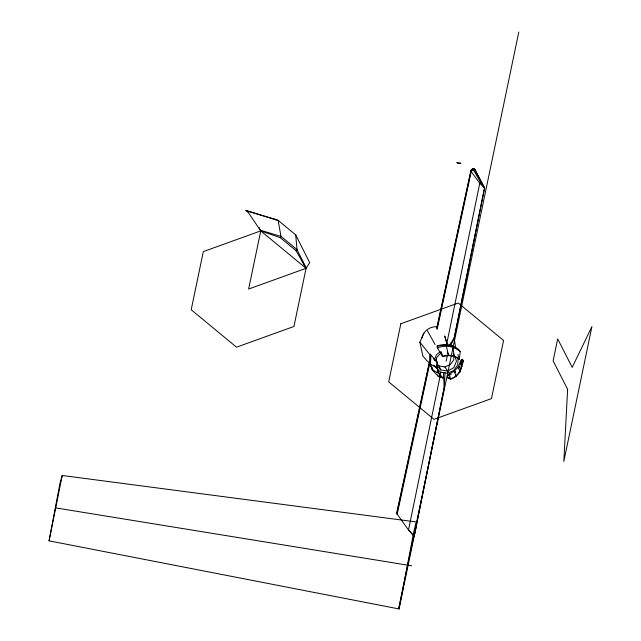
<?xml version="1.0" encoding="UTF-8"?>
<svg xmlns="http://www.w3.org/2000/svg" width="641" height="641" viewBox="0 0 641 641"><rect width="100%" height="100%" fill="white"/><g stroke="black" fill="none" stroke-linecap="round" stroke-linejoin="round"><path stroke-width="0.96" d="M62.225 475.486L49.061 540.852L399.014 608.95L416.394 525.564L416.674 522.006L62.225 475.486L60.006 483.194L49.061 540.852M430.472 360.226L430.095 354.056L437.434 362.421L437.322 368.238L439.189 373.623L442.819 377.926L438.38 376.443L432.467 370.113L431.297 367.557M437.21 362.173C436.056 368.03 437.875 374.152 442.667 377.878M436.409 361.772L436.521 357.83L440.631 353.175M430.095 354.056L429.542 362.494L431.056 366.868M430.984 355.162L430.383 364.104L432.467 370.113L439.189 373.623L437.13 371.764M456.023 374.817L455.959 376.555L450.423 379.135M445.006 372.741L444.285 387.236L414.102 536.076L408.509 530.011L396.603 513.361L429.19 362.99M453.94 356.156L453.708 359.946L450.27 364.649L444.83 366.9L439.117 365.971L437.034 364.064M442.458 356.22C447.682 354.689 453.7 354.681 458.107 358.255L457.754 364.993L453.7 370.554L447.282 373.198L440.543 372.101L437.731 369.536M459.309 359.232L460.262 351.637C455.006 344.497 445.166 342.927 437.138 346.068L437.378 347.911L442.643 356.524L448.516 355.547L454.301 356.484L459.309 359.232L457.914 354.449M460.198 370.498L459.974 372.004L455.959 376.555L454.485 371.035L458.403 366.588L460.55 361.115L462.193 359.281L463.315 360.418C461.985 368.182 458.595 376.451 450.511 379.184L447.827 377.982L447.506 375.93L449.269 373.903L454.485 371.035L455.262 372.109L455.559 371.788M399.014 608.95L413.717 532.286L415.809 523.465L416.674 522.006M440.904 372.285L408.509 530.011L414.222 536.309L444.229 387.444L443.388 372.517M436.673 328.448L470.847 170.794L472.593 168.431L474.588 168.823L484.652 188.109L454.205 338.344L450.855 345.17M484.46 187.917L454.092 338.424L449.389 344.954M446.745 343.776L479.78 183.294L480.622 182.34L481.864 182.541M446.152 361.187L447.282 355.763M398.686 608.309L518.793 32.05M444.341 345.203L445.447 345.018L445.599 344.289L446.352 346.004L448.516 355.547L447.402 351.717M429.638 364.016L397.116 514.507M437.114 329.45L471.231 171.66L472.93 169.777L475.454 170.258M397.324 511.27L399.103 503.081M399.295 502.167L403.437 483.05M403.638 482.136L407.972 462.105M408.173 461.191L408.565 459.373M408.958 457.554L409.944 453.003M410.144 452.089L413.693 435.704M414.086 433.877L418.813 412.027M419.206 410.208L420.784 402.925M420.985 402.011L425.32 381.98M425.52 381.066L427.291 372.878M427.491 371.964L429.462 362.854M437.13 327.439L438.708 320.155M438.901 319.242L440.679 311.045M440.872 310.14L445.215 290.109M445.407 289.195L471.239 169.921M461.873 364.705L463.315 360.418M460.631 363.904L462.193 359.281M461.272 366.564L461.464 365.963M460.262 365.05L460.446 364.481M460.895 367.678L460.567 368.615M459.909 366.099L459.589 366.989M434.406 360.234L436.393 354.761L440.287 351.701M461.849 366.179L459.974 372.004L458.403 366.588L459.453 367.365M396.603 513.361L397.124 512.183M430.752 364.08L426.778 360.603L422.812 355.931L419.879 342.182L423.901 333.192M280.309 237.699L260.751 230.888L203.317 251.601L191.194 309.747L236.513 347.182L293.947 326.469L306.069 268.323L296.046 250.695L280.309 237.699L280.958 236.345L278.138 220.36L245.936 210.528L248.227 212.115M451.232 345.964L451.785 345.291L452.802 347.053L454.301 356.484L453.467 353.616M458.195 368.791L458.948 367.934M432.306 367.429L431.537 368.246L432.395 369.216M296.046 250.695L297.055 249.645L295.693 234.862L278.138 220.36L245.936 210.528M436.962 365.474L440.736 369.961L447.674 371.091L453.9 367.581L456.496 361.083L454.894 356.476M447.506 375.93L451.384 374.024M447.827 377.982L449.597 377.084M454.91 372.301L454.052 372.733M430.432 362.045L429.542 362.494L430.383 364.104L437.322 368.238L433.877 365.138M437.378 347.911C445.247 344.89 453.868 345.972 460.262 351.637M443.981 345.267L437.138 346.068M445.447 345.018L446.529 345.195M448.339 345.491L450.511 345.844M55.479 507.848L411.778 565.827M475.005 169.424L472.521 168.952L470.847 170.794L471.231 171.66L479.78 183.294L484.652 188.109L475.237 170.698M260.294 230.207L280.958 236.345L291.927 245.391L297.055 249.645L306.198 268.13M458.828 349.601L451.544 346.132M459.341 358.968L458.107 358.255M274.813 219.102L275.822 219.943M433.3 358.712L437.434 362.421M439.373 374.833L442.819 377.926M433.909 370.819L434.318 371.243M433.508 370.394L432.747 369.593M429.069 353.68L419.879 342.182M484.652 188.109L480.622 182.34L472.593 168.431L473.154 169.785M247.498 211.33L260.751 230.888L306.069 268.323L309.715 262.73L295.693 234.862M444.83 366.9L447.674 371.091M437.531 374.969L438.38 376.443M435.103 344.554L427.427 330.756M301.655 259.653L306.069 268.323L248.636 289.035L260.751 230.888L258.988 227.427M413.205 534.322L414.222 536.309M439.117 365.971L440.736 369.961M444.75 336.068L447.546 345.563M444.758 336.164L447.466 345.339M441.248 351.741L442.643 356.524M454.068 337.943L455.639 347.398M460.55 361.115L461.792 366.388M449.269 373.903L450.511 379.184M421.906 337.967A13.942 13.317 -27 0 1 437.306 326.782M567.63 389.327L563.824 461.432L591.939 326.541L572.205 367.373L557.686 338.889L553.111 360.843L567.63 389.327M400.833 323.753L388.718 381.9L434.029 419.334L491.463 398.614L503.586 340.467L458.267 303.033L400.833 323.753M460.735 163.263L458.003 163.247L456.777 162.614L460.735 163.263"/></g></svg>
